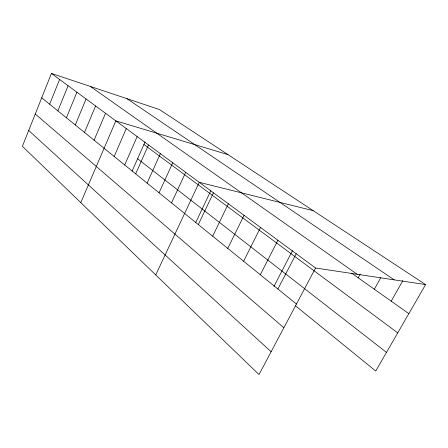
<?xml version="1.0" encoding="UTF-8"?>
<svg xmlns="http://www.w3.org/2000/svg" width="448" height="448" viewBox="0 0 448 448"><rect width="100%" height="100%" fill="white"/><g stroke="black" fill="none" stroke-linecap="round" stroke-linejoin="round"><path stroke-width="0.67" d="M425.6 284.592L159.404 109.519L51.425 73.422L22.4 146.294L259.022 374.578L315.566 268.005L425.6 284.592L375.732 371.039L295.344 305.665M49.644 104.216L59.606 79.447M57.87 110.88L68.096 85.702M66.41 117.79L76.91 92.198M75.281 124.97L86.072 98.946M84.498 132.434L95.598 105.963M94.091 140.202L105.51 113.266M80.786 202.619L115.836 120.876L228.004 154.638M114.178 156.464L126.28 128.565M124.695 164.976L137.166 136.584M132.082 171.198L145.034 141.954M135.66 173.852L148.518 144.945M147.101 183.114L160.367 153.675M159.051 192.791L172.749 162.798M171.539 202.899L185.696 172.334M155.736 274.932L199.259 182.325L313.197 210.666M195.58 222.79L210.795 190.803M198.313 224.571L213.472 192.797M212.671 236.202L228.385 203.784M227.752 248.41L244.059 215.331M243.606 261.246L260.54 227.472M260.294 274.753L277.906 240.262M273.918 286.485L292.527 250.566M277.889 288.994L296.218 253.753M358.165 277.794L360.186 274.114M374.326 289.234L380.794 277.642M391.199 301.179L402.914 280.521M126.963 98.672L394.218 279.866M90.401 86.453L357.174 274.277M351.523 273.095L408.834 313.662M51.425 73.422L315.566 268.005M143.909 144.497L397.74 332.886M137.598 158.749L386.49 352.397M41.714 97.798L296.453 304.024M35.263 113.994L283.864 327.746M28.7 130.48L271.141 351.73"/></g></svg>
